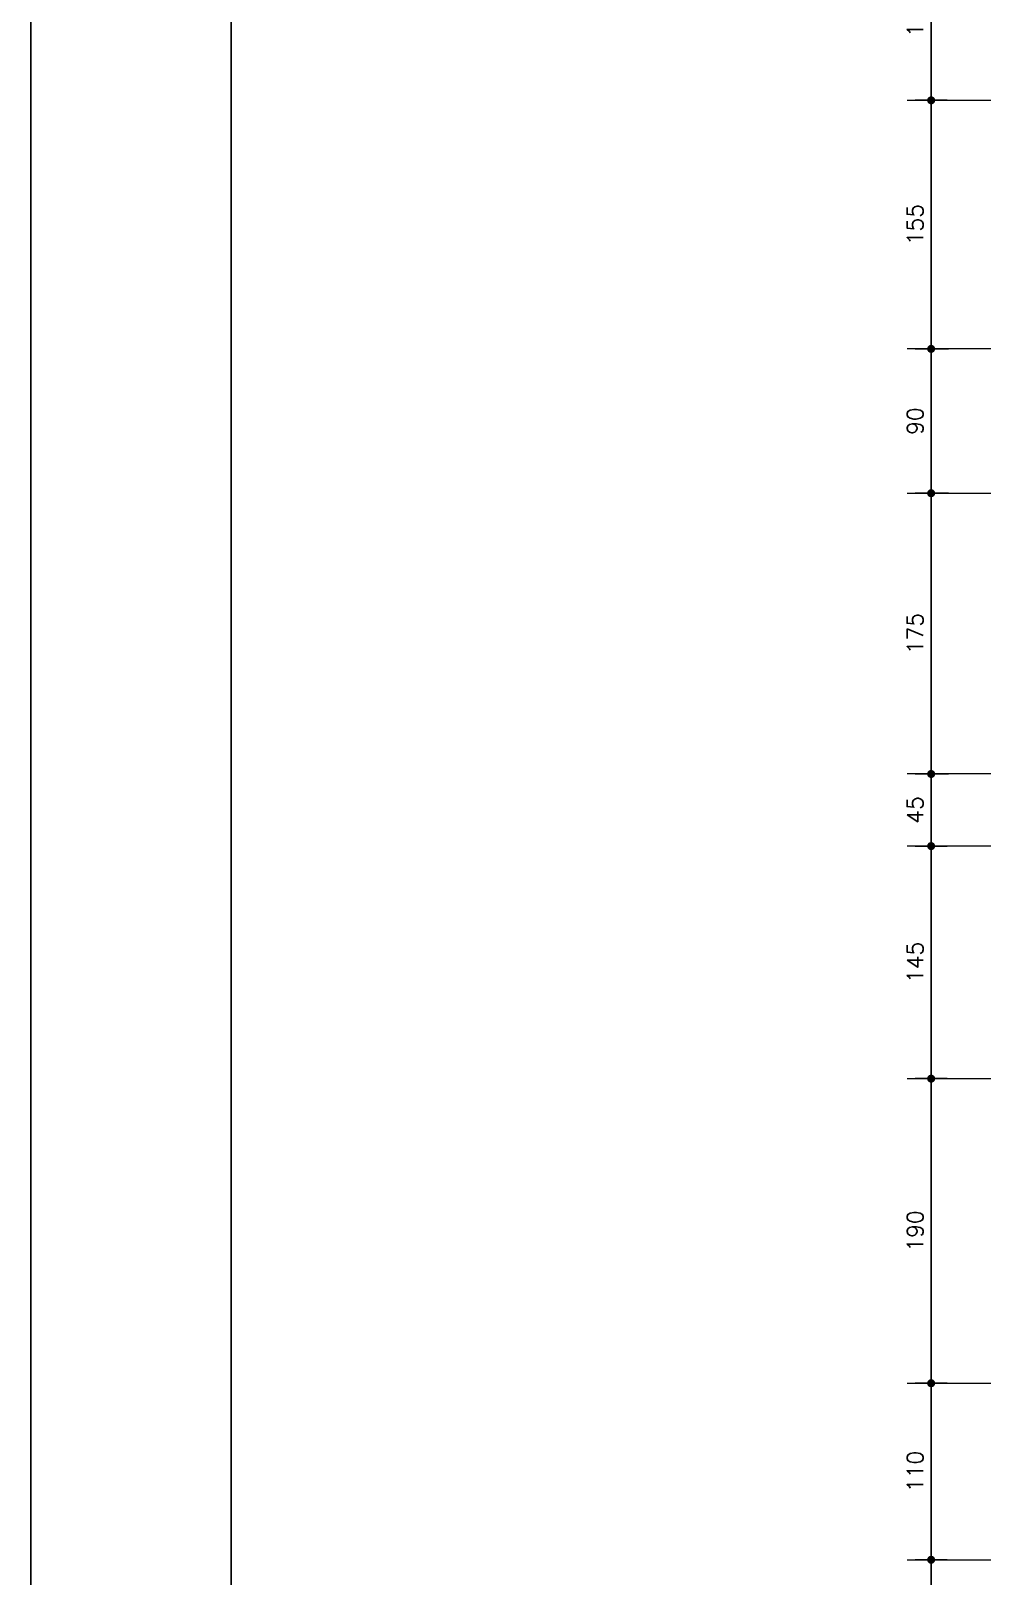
# Model space of a CAD drawing. Header units: inches. Extents: x 17515 to 34518, y -9122 to -4917.
# Drawn here: x 17515 to 18108, y -7167 to -6204 of the extents above; entities that cross this region are included whole.
import ezdxf

# ---------------------------------------------------------------- set-up
doc = ezdxf.new("R2010")
doc.units = ezdxf.units.IN
doc.header["$LTSCALE"] = 50
doc.header["$MEASUREMENT"] = 0
doc.layers.add('COTA', color=6, linetype='Continuous')
doc.layers.add('FOLHA', color=7, linetype='Continuous')
doc.layers.add('FO-Eixos', color=150, linetype='Continuous', lineweight=5)
doc.styles.add('ROMANS', font='romans.shx')
doc.dimstyles.new('COTA_50', dxfattribs={"dimscale": 5, "dimtxt": 2, "dimasz": 1, "dimexe": 2, "dimexo": 1.5, "dimgap": 1, "dimtad": 1, "dimzin": 12, "dimdsep": 46, "dimtxsty": 'ROMANS', "dimblk1": 'COTA', "dimblk2": 'COTA', "dimsah": 1, "dimcen": -4, "dimdle": 1.5, "dimclrd": 6, "dimclre": 6, "dimclrt": 3, "dimadec": 0, "dimazin": 0, "dimtfac": 1, "dimtofl": 0, "dimtmove": 0, "dimatfit": 3, "dimldrblk": 'COTA', "dimfxl": 1, "dimtolj": 1, "dimtzin": 12, "dimarcsym": 0})

# ---------------------------------------------------------------- blocks, each defined once
blk = doc.blocks.new('COTA')
at = {"layer": 'COTA'}
for p, q in [((0, -2), (0, 2)), ((2, 0), (-2, 0))]:
    blk.add_line(p, q, dxfattribs=at)
at = {"layer": 'COTA', "const_width": 0.5}
blk.add_lwpolyline([(-0.25, 0, 1), (0.25, 0, 1)], format="xyb", close=True, dxfattribs=at)
blk = doc.blocks.new('*D80')
at = {"layer": 'COTA', "color": 6, "lineweight": -2, "transparency": 16777216}
for p, q in [((18083.95, -6129.65), (18066.57, -6129.65)), ((18076.57, -6134.65), (18076.57, -6242.15)), ((18083.95, -6247.15), (18066.57, -6247.15))]:
    blk.add_line(p, q, dxfattribs=at)
at = {"layer": 'Defpoints', "color": 0, "transparency": 16777216}
for p in [(18091.45, -6129.65), (18076.57, -6247.15), (18091.45, -6247.15)]:
    blk.add_point(p, dxfattribs=at)
at = {"layer": 'COTA', "color": 6, "lineweight": -2, "transparency": 16777216, "xscale": 5, "yscale": 5, "zscale": 5}
for p, rotation in [((18076.57, -6129.65), 90), ((18076.57, -6247.15), 270)]:
    blk.add_blockref('COTA', p, dxfattribs=dict(at, rotation=rotation))
at = {"layer": 'COTA', "color": 3, "transparency": 16777216, "insert": (18066.57, -6188.4), "char_height": 10, "attachment_point": 5, "rotation": 90, "style": 'ROMANS'}
blk.add_mtext('\\A1;117.5', dxfattribs=at)
blk = doc.blocks.new('*D81')
at = {"layer": 'COTA', "color": 6, "lineweight": -2, "transparency": 16777216}
for p, q in [((18085.12, -6247.15), (18066.57, -6247.15)), ((18076.57, -6252.15), (18076.57, -6397.13)), ((18085.12, -6402.13), (18066.57, -6402.13))]:
    blk.add_line(p, q, dxfattribs=at)
at = {"layer": 'Defpoints', "color": 0, "transparency": 16777216}
for p in [(18092.62, -6247.15), (18076.57, -6402.13), (18092.62, -6402.13)]:
    blk.add_point(p, dxfattribs=at)
at = {"layer": 'COTA', "color": 6, "lineweight": -2, "transparency": 16777216, "xscale": 5, "yscale": 5, "zscale": 5}
for p, rotation in [((18076.57, -6247.15), 90), ((18076.57, -6402.13), 270)]:
    blk.add_blockref('COTA', p, dxfattribs=dict(at, rotation=rotation))
at = {"layer": 'COTA', "color": 3, "transparency": 16777216, "insert": (18066.57, -6324.64), "char_height": 10, "attachment_point": 5, "rotation": 90, "style": 'ROMANS'}
blk.add_mtext('\\A1;155', dxfattribs=at)
blk = doc.blocks.new('*D82')
at = {"layer": 'COTA', "color": 6, "lineweight": -2, "transparency": 16777216}
for p, q in [((18087.46, -6402.13), (18066.57, -6402.13)), ((18076.57, -6407.13), (18076.57, -6487.15)), ((18087.46, -6492.15), (18066.57, -6492.15))]:
    blk.add_line(p, q, dxfattribs=at)
at = {"layer": 'Defpoints', "color": 0, "transparency": 16777216}
for p in [(18094.96, -6402.13), (18076.57, -6492.15), (18094.96, -6492.15)]:
    blk.add_point(p, dxfattribs=at)
at = {"layer": 'COTA', "color": 6, "lineweight": -2, "transparency": 16777216, "xscale": 5, "yscale": 5, "zscale": 5}
for p, rotation in [((18076.57, -6402.13), 90), ((18076.57, -6492.15), 270)]:
    blk.add_blockref('COTA', p, dxfattribs=dict(at, rotation=rotation))
at = {"layer": 'COTA', "color": 3, "transparency": 16777216, "insert": (18066.57, -6447.14), "char_height": 10, "attachment_point": 5, "rotation": 90, "style": 'ROMANS'}
blk.add_mtext('\\A1;90', dxfattribs=at)
blk = doc.blocks.new('*D83')
at = {"layer": 'COTA', "color": 6, "lineweight": -2, "transparency": 16777216}
for p, q in [((18087.48, -6492.15), (18066.57, -6492.15)), ((18076.57, -6497.15), (18076.57, -6662.18)), ((18087.48, -6667.18), (18066.57, -6667.18))]:
    blk.add_line(p, q, dxfattribs=at)
at = {"layer": 'Defpoints', "color": 0, "transparency": 16777216}
for p in [(18094.98, -6492.15), (18076.57, -6667.18), (18094.98, -6667.18)]:
    blk.add_point(p, dxfattribs=at)
at = {"layer": 'COTA', "color": 6, "lineweight": -2, "transparency": 16777216, "xscale": 5, "yscale": 5, "zscale": 5}
for p, rotation in [((18076.57, -6492.15), 90), ((18076.57, -6667.18), 270)]:
    blk.add_blockref('COTA', p, dxfattribs=dict(at, rotation=rotation))
at = {"layer": 'COTA', "color": 3, "transparency": 16777216, "insert": (18066.57, -6579.66), "char_height": 10, "attachment_point": 5, "rotation": 90, "style": 'ROMANS'}
blk.add_mtext('\\A1;175', dxfattribs=at)
blk = doc.blocks.new('*D84')
at = {"layer": 'COTA', "color": 6, "lineweight": -2, "transparency": 16777216}
for p, q in [((18079.24, -6667.18), (18066.57, -6667.18)), ((18076.57, -6672.18), (18076.57, -6707.15)), ((18079.24, -6712.15), (18066.57, -6712.15))]:
    blk.add_line(p, q, dxfattribs=at)
at = {"layer": 'Defpoints', "color": 0, "transparency": 16777216}
for p in [(18086.74, -6667.18), (18076.57, -6712.15), (18086.74, -6712.15)]:
    blk.add_point(p, dxfattribs=at)
at = {"layer": 'COTA', "color": 6, "lineweight": -2, "transparency": 16777216, "xscale": 5, "yscale": 5, "zscale": 5}
for p, rotation in [((18076.57, -6667.18), 90), ((18076.57, -6712.15), 270)]:
    blk.add_blockref('COTA', p, dxfattribs=dict(at, rotation=rotation))
at = {"layer": 'COTA', "color": 3, "transparency": 16777216, "insert": (18066.57, -6689.66), "char_height": 10, "attachment_point": 5, "rotation": 90, "style": 'ROMANS'}
blk.add_mtext('\\A1;45', dxfattribs=at)
blk = doc.blocks.new('*D85')
at = {"layer": 'COTA', "color": 6, "lineweight": -2, "transparency": 16777216}
for p, q in [((18083.95, -6712.15), (18066.57, -6712.15)), ((18076.57, -6717.15), (18076.57, -6852.15)), ((18083.95, -6857.15), (18066.57, -6857.15))]:
    blk.add_line(p, q, dxfattribs=at)
at = {"layer": 'Defpoints', "color": 0, "transparency": 16777216}
for p in [(18091.45, -6712.15), (18076.57, -6857.15), (18091.45, -6857.15)]:
    blk.add_point(p, dxfattribs=at)
at = {"layer": 'COTA', "color": 6, "lineweight": -2, "transparency": 16777216, "xscale": 5, "yscale": 5, "zscale": 5}
for p, rotation in [((18076.57, -6712.15), 90), ((18076.57, -6857.15), 270)]:
    blk.add_blockref('COTA', p, dxfattribs=dict(at, rotation=rotation))
at = {"layer": 'COTA', "color": 3, "transparency": 16777216, "insert": (18066.57, -6784.65), "char_height": 10, "attachment_point": 5, "rotation": 90, "style": 'ROMANS'}
blk.add_mtext('\\A1;145', dxfattribs=at)
blk = doc.blocks.new('*D86')
at = {"layer": 'COTA', "color": 6, "lineweight": -2, "transparency": 16777216}
for p, q in [((18086.32, -6857.15), (18066.57, -6857.15)), ((18076.57, -6862.15), (18076.57, -7042.09)), ((18086.32, -7047.09), (18066.57, -7047.09))]:
    blk.add_line(p, q, dxfattribs=at)
at = {"layer": 'Defpoints', "color": 0, "transparency": 16777216}
for p in [(18093.82, -6857.15), (18076.57, -7047.09), (18093.82, -7047.09)]:
    blk.add_point(p, dxfattribs=at)
at = {"layer": 'COTA', "color": 6, "lineweight": -2, "transparency": 16777216, "xscale": 5, "yscale": 5, "zscale": 5}
for p, rotation in [((18076.57, -6857.15), 90), ((18076.57, -7047.09), 270)]:
    blk.add_blockref('COTA', p, dxfattribs=dict(at, rotation=rotation))
at = {"layer": 'COTA', "color": 3, "transparency": 16777216, "insert": (18066.57, -6952.12), "char_height": 10, "attachment_point": 5, "rotation": 90, "style": 'ROMANS'}
blk.add_mtext('\\A1;190', dxfattribs=at)
blk = doc.blocks.new('*D87')
at = {"layer": 'COTA', "color": 6, "lineweight": -2, "transparency": 16777216}
for p, q in [((18080.43, -7047.09), (18066.57, -7047.09)), ((18076.57, -7052.09), (18076.57, -7152.15)), ((18080.43, -7157.15), (18066.57, -7157.15))]:
    blk.add_line(p, q, dxfattribs=at)
at = {"layer": 'Defpoints', "color": 0, "transparency": 16777216}
for p in [(18087.93, -7047.09), (18076.57, -7157.15), (18087.93, -7157.15)]:
    blk.add_point(p, dxfattribs=at)
at = {"layer": 'COTA', "color": 6, "lineweight": -2, "transparency": 16777216, "xscale": 5, "yscale": 5, "zscale": 5}
for p, rotation in [((18076.57, -7047.09), 90), ((18076.57, -7157.15), 270)]:
    blk.add_blockref('COTA', p, dxfattribs=dict(at, rotation=rotation))
at = {"layer": 'COTA', "color": 3, "transparency": 16777216, "insert": (18066.57, -7102.12), "char_height": 10, "attachment_point": 5, "rotation": 90, "style": 'ROMANS'}
blk.add_mtext('\\A1;110', dxfattribs=at)
blk = doc.blocks.new('*D88')
at = {"layer": 'COTA', "color": 6, "lineweight": -2, "transparency": 16777216}
for p, q in [((18079.26, -7157.15), (18066.57, -7157.15)), ((18076.57, -7162.15), (18076.57, -7322.15)), ((18079.26, -7327.15), (18066.57, -7327.15))]:
    blk.add_line(p, q, dxfattribs=at)
at = {"layer": 'Defpoints', "color": 0, "transparency": 16777216}
for p in [(18086.76, -7157.15), (18076.57, -7327.15), (18086.76, -7327.15)]:
    blk.add_point(p, dxfattribs=at)
at = {"layer": 'COTA', "color": 6, "lineweight": -2, "transparency": 16777216, "xscale": 5, "yscale": 5, "zscale": 5}
for p, rotation in [((18076.57, -7157.15), 90), ((18076.57, -7327.15), 270)]:
    blk.add_blockref('COTA', p, dxfattribs=dict(at, rotation=rotation))
at = {"layer": 'COTA', "color": 3, "transparency": 16777216, "insert": (18066.57, -7242.15), "char_height": 10, "attachment_point": 5, "rotation": 90, "style": 'ROMANS'}
blk.add_mtext('\\A1;170', dxfattribs=at)

msp = doc.modelspace()

# ---------------------------------------------------------------- linework, layer by layer
at = {"layer": 'FO-Eixos'}
for p, q in [((18061.565, -6247.15), (18373.546, -6247.15)), ((18921.449, -6402.134), (18061.565, -6402.134)), ((18061.565, -6492.15), (18244.518, -6492.15)), ((18254.825, -6667.179), (18061.565, -6667.179)), ((18365.356, -6712.15), (18061.565, -6712.15)), ((18061.565, -6857.15), (18921.449, -6857.15)), ((18061.565, -7047.094), (18241.489, -7047.094)), ((18061.565, -7157.15), (18931.576, -7157.15))]:
    msp.add_line(p, q, dxfattribs=at)
at = {"layer": 'FOLHA', "color": 1}
msp.add_line((17640.129, -4966.857), (17640.129, -9071.857), dxfattribs=at)
at = {"layer": 'FOLHA'}
msp.add_lwpolyline([(17515.129, -4916.857), (17515.129, -9121.857), (23455.129, -9121.857), (23455.129, -4916.857)], close=True, dxfattribs=at)

# ---------------------------------------------------------------- dimensions: what is measured, and where the dimension line sits
at = {"layer": 'COTA'}
for base, p1, p2, picture, middle in [((18076.565, -6247.15), (18091.445, -6129.65), (18091.445, -6247.15), '*D80', (18066.565, -6188.4)), ((18076.565, -6857.15), (18091.446, -6712.15), (18091.446, -6857.15), '*D85', (18066.565, -6784.65)), ((18076.565, -7327.15), (18086.758, -7157.15), (18086.758, -7327.15), '*D88', (18066.565, -7242.15))]:
    dim = msp.add_linear_dim(base=base, p1=p1, p2=p2, angle=90, dimstyle='COTA_50', dxfattribs=at)
    dim.commit()
    dim.dimension.update_dxf_attribs({"geometry": picture, "text_midpoint": middle})
for base, p1, p2, picture, middle in [((18076.565, -6402.134), (18092.622, -6247.15), (18092.622, -6402.134), '*D81', (18066.565, -6324.642)), ((18076.565, -6492.15), (18094.961, -6402.134), (18094.961, -6492.15), '*D82', (18066.565, -6447.142)), ((18076.565, -6667.179), (18094.975, -6492.15), (18094.975, -6667.179), '*D83', (18066.565, -6579.665)), ((18076.565, -6712.15), (18086.741, -6667.179), (18086.741, -6712.15), '*D84', (18066.565, -6689.665)), ((18076.565, -7047.094), (18093.816, -6857.15), (18093.816, -7047.094), '*D86', (18066.565, -6952.122)), ((18076.565, -7157.15), (18087.934, -7047.094), (18087.934, -7157.15), '*D87', (18066.565, -7102.122))]:
    dim = msp.add_linear_dim(base=base, p1=p1, p2=p2, angle=90, dimstyle='COTA_50', override={"dimdec": 0}, dxfattribs=at)
    dim.commit()
    dim.dimension.update_dxf_attribs({"geometry": picture, "text_midpoint": middle})

doc.saveas('drawing.dxf')
